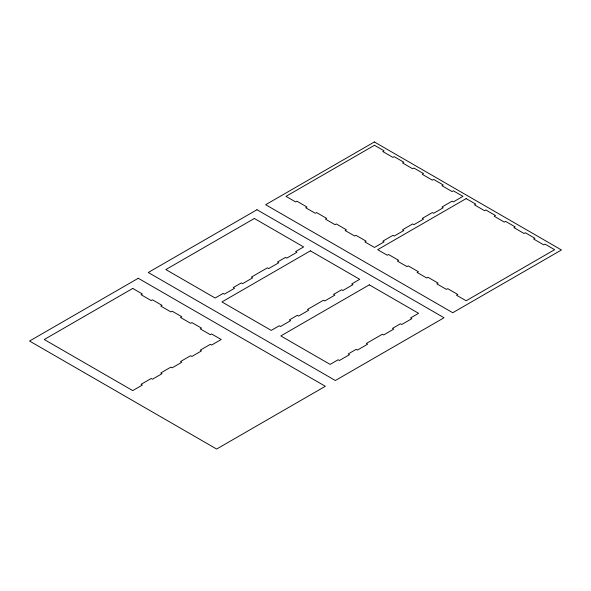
<?xml version="1.0" encoding="UTF-8"?>
<svg xmlns="http://www.w3.org/2000/svg" width="591" height="591" viewBox="0 0 591 591"><rect width="100%" height="100%" fill="white"/><g stroke="black" fill="none" stroke-linecap="round" stroke-linejoin="round"><path stroke-width="0.89" d="M138.257 278.272L29.55 341.037L216.631 449.042L325.338 386.285L138.257 278.272M256.974 209.731L148.267 272.495L335.348 380.508L444.055 317.744L256.974 209.731M374.369 141.958L265.662 204.715L452.743 312.728L561.45 249.963L374.369 141.958M374.472 145.275L285.985 196.36L295.596 201.908L296.859 201.176L306.973 207.02L305.71 207.744L315.313 213.292L316.577 212.561L326.69 218.404L325.427 219.128L335.038 224.676L336.301 223.945L346.407 229.788L345.144 230.52L354.755 236.06L356.018 235.336L366.132 241.172L364.869 241.904L374.472 247.444L384.084 241.904L382.813 241.172L392.926 235.336L394.19 236.06L403.801 230.52L402.537 229.788L412.651 223.945L413.914 224.676L423.518 219.128L422.255 218.404L432.368 212.561L433.631 213.292L443.235 207.744L441.972 207.02L452.085 201.176L453.349 201.908L462.96 196.36L453.349 190.812L452.085 191.543L441.972 185.707L443.235 184.976L433.631 179.428L432.368 180.159L422.255 174.323L423.518 173.591L413.914 168.043L412.651 168.775L402.537 162.939L403.801 162.207L394.19 156.659L392.926 157.391L382.813 151.555L384.084 150.823L374.472 145.275M132.731 288.43L44.251 339.515L132.731 390.599L142.342 385.051L141.079 384.327L151.185 378.484L152.456 379.215L162.06 373.667L160.796 372.943L170.91 367.1L172.173 367.831L181.777 362.283L180.514 361.552L190.627 355.716L191.89 356.447L201.501 350.899L200.231 350.168L210.344 344.331L211.608 345.063L221.219 339.515L211.608 333.967L210.344 334.698L200.231 328.862L201.501 328.131L191.89 322.583L190.627 323.314L180.514 317.478L181.777 316.746L172.173 311.198L170.91 311.93L160.796 306.086L162.06 305.362L152.456 299.814L151.185 300.546L141.079 294.702L142.342 293.978L132.731 288.43M254.337 218.478L165.857 269.562L215.154 298.027L223.162 293.402L224.425 294.133L234.538 288.29L233.268 287.566L241.276 282.941L242.539 283.673L252.653 277.829L251.389 277.105L267.398 267.856L268.669 268.587L278.775 262.751L277.511 262.02L285.519 257.395L286.783 258.127L296.896 252.291L295.633 251.559L303.641 246.935L254.337 218.478M310.415 250.85L221.935 301.935L271.232 330.399L279.24 325.781L280.503 326.505L290.617 320.669L289.354 319.938L297.354 315.321L298.618 316.045L308.731 310.209L307.468 309.477L323.484 300.235L324.747 300.967L334.861 295.123L333.59 294.399L341.598 289.775L342.861 290.506L352.975 284.663L351.711 283.939L359.72 279.314L310.415 250.85M466.151 198.598L377.664 249.683L387.268 255.231L388.538 254.499L398.644 260.335L397.381 261.067L406.992 266.615L408.255 265.884L418.369 271.72L417.106 272.451L426.709 277.999L427.973 277.268L438.086 283.104L436.823 283.835L446.427 289.383L447.69 288.652L457.803 294.488L456.54 295.219L466.151 300.767L554.631 249.683L545.028 244.135L543.764 244.866L533.651 239.03L534.914 238.299L525.31 232.751L524.04 233.482L513.934 227.638L515.197 226.914L505.586 221.366L504.322 222.098L494.209 216.254L495.472 215.53L485.868 209.982L484.605 210.714L474.492 204.87L475.755 204.139L466.151 198.598M369.301 284.847L280.814 335.932L330.118 364.396L338.118 359.771L339.389 360.503L349.495 354.666L348.232 353.935L356.24 349.311L357.503 350.042L367.617 344.206L366.354 343.474L382.362 334.233L383.625 334.964L393.739 329.121L392.476 328.389L400.484 323.772L401.747 324.503L411.861 318.66L410.597 317.936L418.598 313.311L369.301 284.847"/></g></svg>
